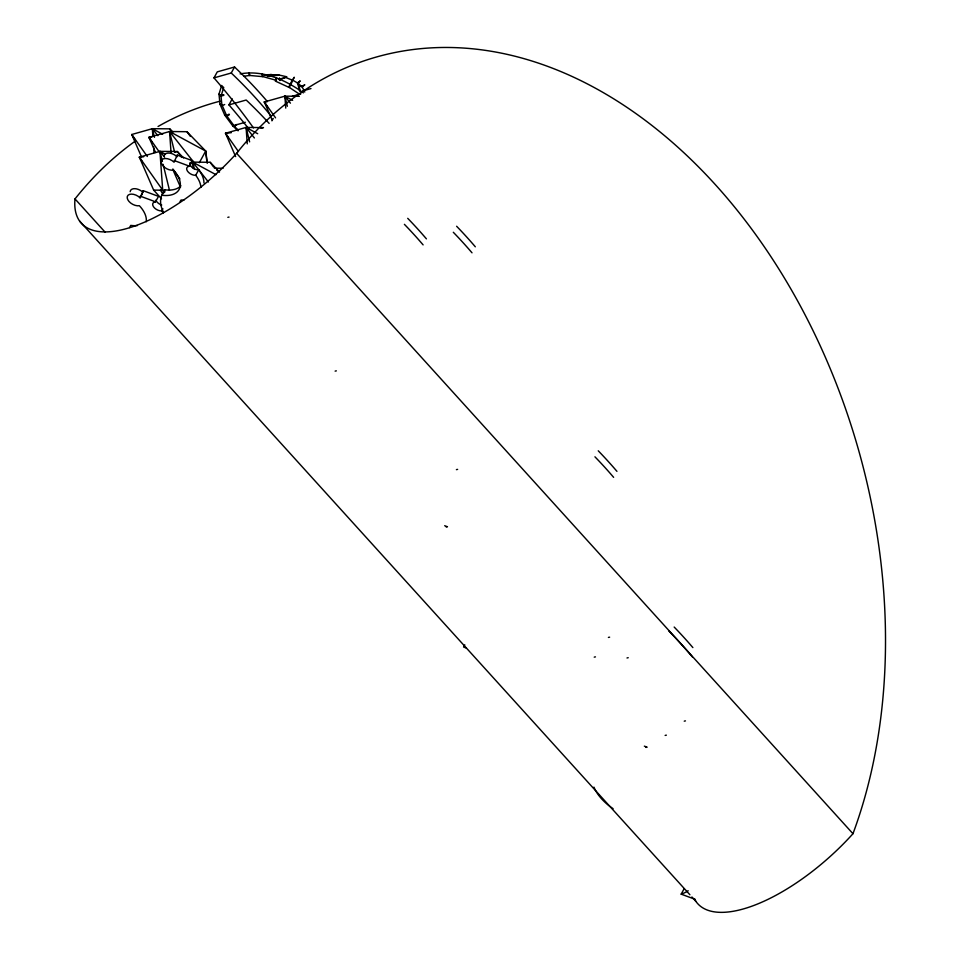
<?xml version="1.0" encoding="UTF-8"?>
<svg xmlns="http://www.w3.org/2000/svg" width="960" height="960" viewBox="0 0 960 960"><rect width="100%" height="100%" fill="white"/><g stroke="black" fill="none" stroke-linecap="round" stroke-linejoin="round"><path stroke-width="1.44" d="M146.232 221.772A27.732 16.14 28.9 0 0 139.38 205.728A8.34 4.86 28.9 0 1 128.952 201.408A8.34 4.86 28.9 0 1 129.552 194.388A8.34 4.86 28.9 0 1 140.064 197.832L143.208 190.692L158.52 196.368L155.52 201.816A6.48 3.768 28.9 0 0 153.516 206.784A6.48 3.768 28.9 0 0 161.7 210.876A30.228 17.592 28.9 0 1 163.296 213.108M143.208 190.692L143.064 192.384A8.34 4.86 28.9 0 0 134.976 188.676A8.34 4.86 28.9 0 0 130.176 191.688M200.916 187.38A30.228 17.592 28.9 0 0 195.696 175.272A6.48 3.768 28.9 0 1 187.512 171.18A6.48 3.768 28.9 0 1 189.516 166.212L192.528 160.764L177.216 155.088L174.06 162.216A8.34 4.86 28.9 0 0 163.56 158.784A8.34 4.86 28.9 0 0 162.948 165.804A8.34 4.86 28.9 0 0 173.376 170.124A27.732 16.14 28.9 0 1 161.772 195.24A41.052 23.892 28.9 0 0 163.512 212.364M177.216 155.088L177.072 156.78A8.34 4.86 28.9 0 0 168.984 153.072A8.34 4.86 28.9 0 0 164.184 156.072M223.392 87.588L221.664 85.416L218.988 94.164L221.052 96.12L223.728 87.372M290.556 85.176L294.216 77.232L289.812 84.564M199.32 162.72L205.704 151.044L186.948 131.7L169.548 131.532L148.968 137.352L155.52 152.448M140.064 197.832L142.464 193.476M129.576 227.58L130.776 225.396A27.732 16.14 28.9 0 0 137.4 225.576M253.464 127.896A582.672 339.192 28.9 0 0 213.972 77.88L217.284 71.868L234.552 66.996A335.148 195.096 28.9 0 1 267.108 101.256M161.772 195.24L164.772 189.792A27.732 16.14 28.9 0 0 180.924 185.724M213.972 77.88L231.24 73.008L234.552 66.996M161.7 210.876L162.9 208.704M248.652 128.664A582.672 339.192 28.9 0 0 228.936 104.892L232.248 98.892M195.696 175.272L198.708 169.824A6.48 3.768 28.9 0 1 189.66 163.416M271.932 120.828L273.252 118.428M464.808 644.856L463.608 647.04L466.416 648.072M695.208 899.352L681.168 894.144L684.168 888.696M300.348 91.44L298.2 83.412L300.192 80.832L297.492 82.848L299.628 90.876M224.7 104.52L221.988 105.696L220.944 95.568L218.988 94.164L220.02 104.28L224.7 115.08L232.704 125.844L234.552 126.408L236.832 124.464M297.492 82.848L302.136 86.892L304.836 84.876L300.792 86.592M229.428 114.66L226.884 116.22L224.7 115.08L226.548 115.656L229.092 114.108M278.976 79.452L286.812 76.776L278.472 74.892L268.092 75.828M279.276 79.752L285.804 77.52L292.968 80.424M220.944 95.568L223.716 94.752M221.052 96.12L223.824 95.304M228.936 104.892L246.192 100.02A335.148 195.096 28.9 0 1 269.136 123.396M302.748 90.9L310.98 88.572M272.064 119.82L264.312 101.976L284.892 96.168L299.388 96.288M292.248 96.288L300.876 93.852M238.092 130.824L232.704 125.844L245.352 122.268M161.544 198.816L153.66 190.116L139.356 157.164L159.936 151.356L177.336 151.512L183.588 157.968M235.632 156.588L225.504 133.248L246.084 127.44L263.484 127.596L260.916 128.328M174.768 152.232L177.336 151.512L181.68 157.428M189.996 162.9L192.744 162.132L210.144 162.288L219.516 171.96M240.108 73.896C262.716 69.756 285.444 79.764 303.408 92.868M243.912 76.248L249.936 75.42L248.952 72.684L249.348 75.432L262.788 76.656L262.392 73.92L262.152 76.356L276.36 80.34L276.6 77.892L275.352 81.096L289.344 87.552L290.58 84.36L288.6 86.94L299.784 94.368M264.648 75.396L271.332 74.58L263.604 74.868M267.492 107.04L264.312 101.976L267.228 101.688M152.148 142.416L148.968 137.352L151.884 137.052M227.892 137.052L225.504 133.248L231.336 132.672M141.744 160.968L139.356 157.164L143.724 156.732M267.24 76.26L279.108 75.192L270.744 74.58M153.66 190.116L162.708 190.176L165.048 191.868M172.872 132.06L169.74 128.844L152.34 128.688L131.76 134.496L141.3 156.456M214.392 168.18L223.092 168.252M232.704 125.844L233.76 125.868L238.08 129.852M174.204 160.536L189.516 166.212M140.208 196.14L155.52 201.816M444.672 525.72L447.456 526.752A6.48 3.768 28.9 0 0 446.232 527.016M644.352 746.148L647.136 747.18A6.48 3.768 28.9 0 0 645.912 747.444M292.644 100.344L284.892 96.168L285.744 108.108M257.7 133.716L246.084 127.44L247.26 143.868M207.312 163.164L205.704 151.044L169.548 131.532L171.036 152.448M162.672 134.256L152.34 128.688L152.868 136.152M216.816 170.256L219.396 171.648M215.976 174.672L192.744 162.132L193.164 168.108M165.096 154.14L159.936 151.356L162.708 190.176L164.004 192.708M292.224 79.812L298.2 83.412M221.988 105.696L220.02 104.28L222.204 105.408L226.884 116.22M135.408 141A509.592 357.012 74.2 0 0 75 198.924A130.836 54 -42.2 0 0 126.876 228.516A130.836 54 -42.2 0 0 236.604 153.312L852.972 833.712A130.836 54 -42.2 0 1 694.596 899.256M75 198.924L105.168 232.224M79.572 221.016L689.904 894.756M691.908 896.976L695.94 901.416M290.424 103.176L284.892 96.168L287.364 106.26M254.376 137.964L246.084 127.44L249.612 141.876M194.424 163.092L169.548 131.532L174.492 151.74M208.404 182.004L192.744 162.132L194.508 169.344M157.872 135.696L152.34 128.688L154.464 137.34M164.544 157.2L159.936 151.356L162.408 161.448M226.548 115.656L234.552 126.408M210.144 162.288L213.612 167.016M186.948 131.7L190.416 136.428M169.74 128.844L172.344 132.384M264.312 101.976L275.556 117.864M225.504 133.248L238.476 151.596M173.028 169.164L179.94 178.944M148.968 137.352L159.348 152.016M147.324 156.504L131.76 134.496L134.94 139.56M139.356 157.164L162.708 190.176M173.748 170.472L175.344 173.004M160.452 190.164L162.768 193.956M302.136 86.892L304.8 92.028M172.752 169.308L180.504 187.164M163.116 164.34L169.476 190.308M279.492 77.88L279.888 80.556M205.704 151.044L206.964 162.672M153.624 146.604L154.044 152.58M236.604 153.312A509.592 357.012 74.2 0 1 715.32 184.608A509.592 357.012 74.2 0 1 852.972 833.712M158.04 126.504A509.592 357.012 74.2 0 1 220.032 101.184M231.24 73.008A335.148 195.096 28.9 0 1 271.08 116.052M407.712 218.328A335.148 195.096 28.9 0 1 426.42 238.872M404.4 224.34A335.148 195.096 28.9 0 1 423.108 244.884M674.172 627.048A335.148 195.096 28.9 0 1 692.868 647.592M668.772 630.912A335.148 195.096 28.9 0 1 692.328 656.88M161.736 205.044A6.48 3.768 28.9 0 1 155.892 200.16M684.252 721.176A6.48 3.768 28.9 0 1 685.464 720.9M688.188 890.772A64.104 37.32 28.9 0 1 681.168 894.144M613.104 808.692A41.052 23.892 28.9 0 1 593.94 787.128M191.304 161.04A6.48 3.768 28.9 0 1 192.528 160.764M198.708 169.824A30.228 17.592 28.9 0 1 203.952 182.952M183.864 200.196A30.228 17.592 28.9 0 1 181.092 199.968A21.972 12.792 28.9 0 0 180.036 201.756M163.968 192.288A41.052 23.892 28.9 0 1 164.772 189.792M627.012 657.996A6.48 3.768 28.9 0 1 628.224 657.72M665.148 735.444A6.48 3.768 28.9 0 1 666.372 735.168M456.408 469.668A6.48 3.768 28.9 0 1 457.62 469.392M608.412 637.452A6.48 3.768 28.9 0 1 609.624 637.188M227.844 217.356A6.48 3.768 28.9 0 1 229.056 217.092M335.136 371.136A6.48 3.768 28.9 0 1 336.348 370.872M594.24 657.156A6.48 3.768 28.9 0 1 595.452 656.892M456.624 226.26A335.148 195.096 28.9 0 1 475.32 246.804M453.312 232.272A335.148 195.096 28.9 0 1 472.008 252.816M598.248 450.804A335.148 195.096 28.9 0 1 616.944 471.348M594.936 456.804A335.148 195.096 28.9 0 1 613.632 477.348"/></g></svg>
